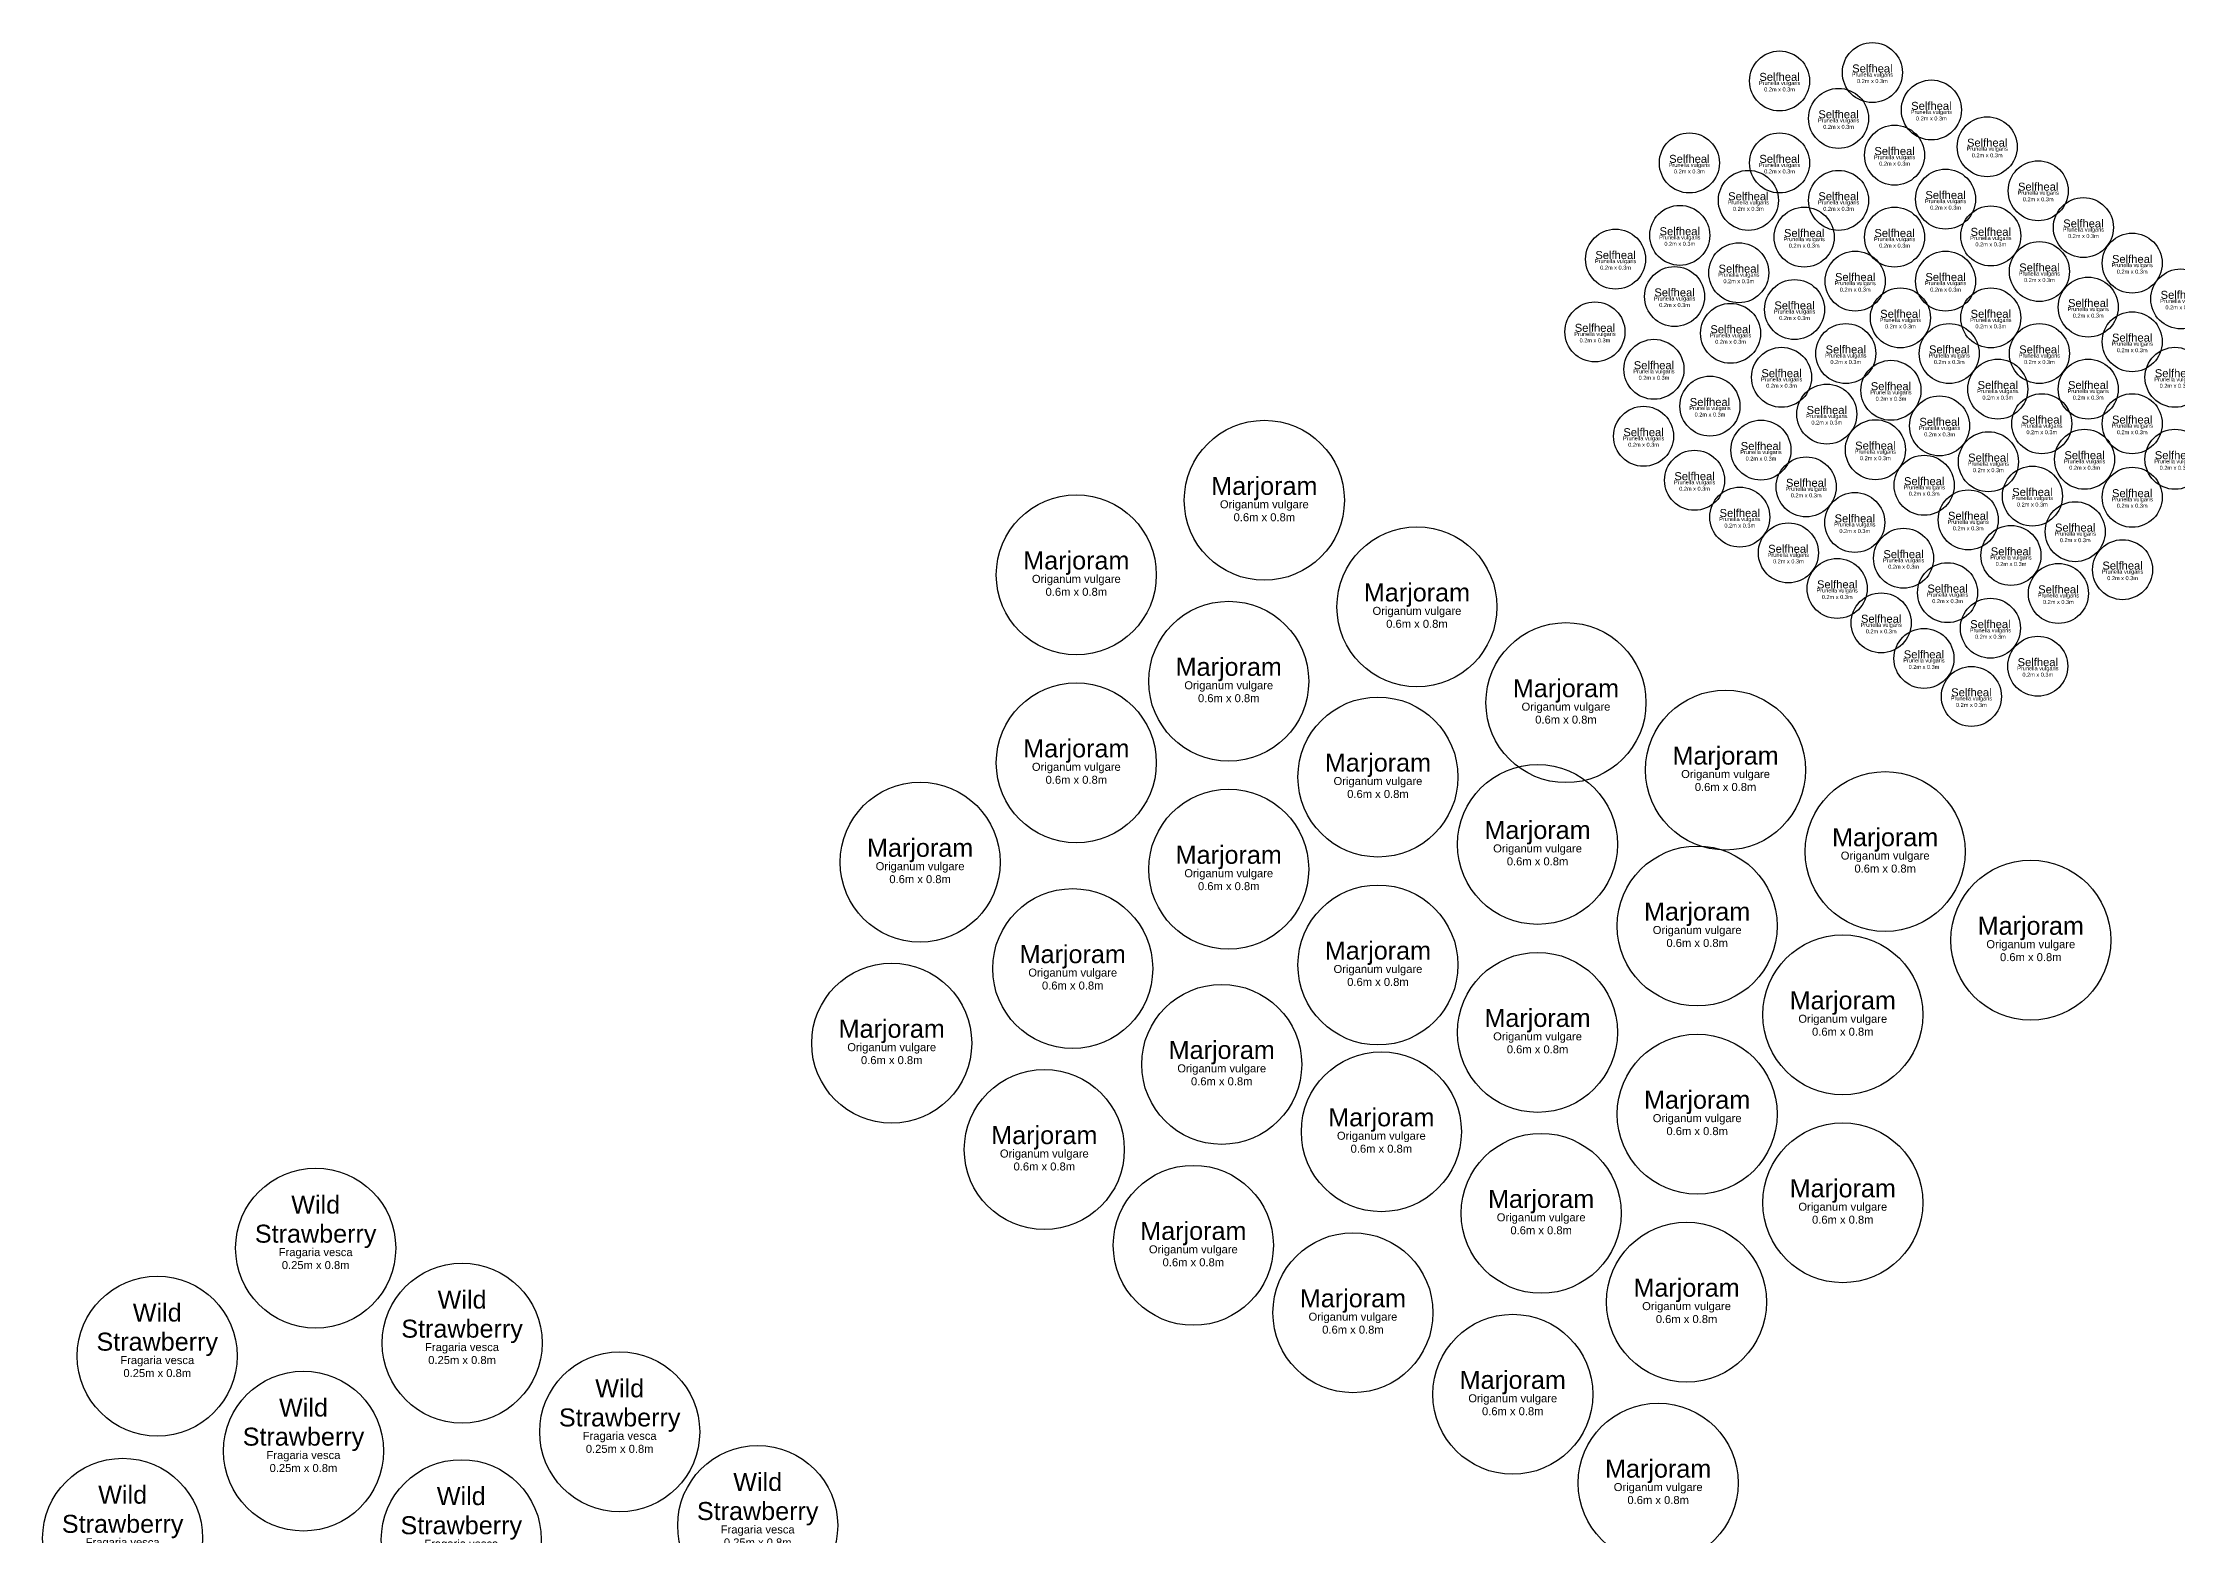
# Model space of a CAD drawing. Header units: metres. Extents: x -13.6 to 49.6, y 0.9 to 36.7.
# Drawn here: x -8.86 to 1.81, y 15.16 to 22.63 of the extents above; entities that cross this region are included whole.
import ezdxf

# ---------------------------------------------------------------- set-up
doc = ezdxf.new("R2010")
doc.units = ezdxf.units.M
doc.layers.add('Plant - Perennial', color=3, linetype='Continuous', lineweight=25, true_color=0x00ff00)
doc.styles.add('textstyle111', font='')
doc.styles.add('textstyle112', font='')
doc.styles.add('textstyle123', font='')
doc.styles.add('textstyle124', font='')
doc.styles.add('textstyle67', font='')
doc.styles.add('textstyle68', font='')
doc.styles.get('textstyle111').set_extended_font_data('Arial')
doc.styles.get('textstyle112').set_extended_font_data('Arial')
doc.styles.get('textstyle123').set_extended_font_data('Arial')
doc.styles.get('textstyle124').set_extended_font_data('Arial')
doc.styles.get('textstyle67').set_extended_font_data('Arial')
doc.styles.get('textstyle68').set_extended_font_data('Arial')

# ---------------------------------------------------------------- blocks, each defined once
blk = doc.blocks.new('Perennial - Origanum vulgare')
at = {"layer": 'Plant - Perennial'}
blk.add_circle((0, 0), 0.4, dxfattribs=at)
at = {"layer": 'Plant - Perennial', "insert": (0, 0), "line_spacing_factor": 0.971628}
for s, char_height, attachment_point, style in [('\\c32767;Marjoram', 0.09, 8, 'textstyle112'), ('\\c32767;Origanum vulgare\\P0.6m x 0.8m', 0.04, 2, 'textstyle111')]:
    blk.add_mtext(s, dxfattribs=dict(at, char_height=char_height, attachment_point=attachment_point, style=style))
blk = doc.blocks.new('Perennial - Fragaria vesca')
at = {"layer": 'Plant - Perennial'}
blk.add_circle((0, 0), 0.4, dxfattribs=at)
at = {"layer": 'Plant - Perennial', "insert": (0, 0), "line_spacing_factor": 0.971628}
for s, char_height, attachment_point, style in [('\\c32767;Wild\\PStrawberry', 0.09, 8, 'textstyle68'), ('\\c32767;Fragaria vesca\\P0.25m x 0.8m', 0.04, 2, 'textstyle67')]:
    blk.add_mtext(s, dxfattribs=dict(at, char_height=char_height, attachment_point=attachment_point, style=style))
blk = doc.blocks.new('Perennial - Prunella vulgaris')
at = {"layer": 'Plant - Perennial'}
blk.add_circle((0, 0), 0.15, dxfattribs=at)
at = {"layer": 'Plant - Perennial', "insert": (0, 0), "line_spacing_factor": 0.971628}
for s, char_height, attachment_point, style in [('\\c32767;Prunella vulgaris\\P0.2m x 0.3m', 0.02, 2, 'textstyle123'), ('\\c32767;Selfheal', 0.04, 8, 'textstyle124')]:
    blk.add_mtext(s, dxfattribs=dict(at, char_height=char_height, attachment_point=attachment_point, style=style))

msp = doc.modelspace()

# ---------------------------------------------------------------- block references
at = {"layer": 'Plant - Perennial'}
for name, p in [('Perennial - Prunella vulgaris', (0.283, 22.479)), ('Perennial - Prunella vulgaris', (-0.181, 22.437)), ('Perennial - Prunella vulgaris', (0.578, 22.292)), ('Perennial - Prunella vulgaris', (0.114, 22.25)), ('Perennial - Prunella vulgaris', (0.394, 22.066)), ('Perennial - Prunella vulgaris', (0.857, 22.108)), ('Perennial - Prunella vulgaris', (-0.632, 22.027)), ('Perennial - Prunella vulgaris', (-0.181, 22.027)), ('Perennial - Prunella vulgaris', (-0.337, 21.84)), ('Perennial - Prunella vulgaris', (0.114, 21.84)), ('Perennial - Prunella vulgaris', (0.649, 21.846)), ('Perennial - Prunella vulgaris', (1.112, 21.888)), ('Perennial - Prunella vulgaris', (-0.68, 21.665)), ('Perennial - Prunella vulgaris', (-0.058, 21.656)), ('Perennial - Prunella vulgaris', (0.394, 21.656)), ('Perennial - Prunella vulgaris', (0.875, 21.662)), ('Perennial - Prunella vulgaris', (1.338, 21.704)), ('Perennial - Prunella vulgaris', (-1.001, 21.546)), ('Perennial - Prunella vulgaris', (1.582, 21.526)), ('Perennial - Prunella vulgaris', (-0.385, 21.478)), ('Perennial - Prunella vulgaris', (0.197, 21.436)), ('Perennial - Prunella vulgaris', (0.649, 21.436)), ('Perennial - Prunella vulgaris', (1.118, 21.484)), ('Perennial - Prunella vulgaris', (-0.706, 21.359)), ('Perennial - Prunella vulgaris', (1.362, 21.306)), ('Perennial - Prunella vulgaris', (1.825, 21.347)), ('Perennial - Prunella vulgaris', (-0.106, 21.294)), ('Perennial - Prunella vulgaris', (0.423, 21.252)), ('Perennial - Prunella vulgaris', (0.875, 21.252)), ('Perennial - Prunella vulgaris', (-1.104, 21.182)), ('Perennial - Prunella vulgaris', (-0.426, 21.175)), ('Perennial - Prunella vulgaris', (1.582, 21.133)), ('Perennial - Prunella vulgaris', (-0.809, 20.995)), ('Perennial - Prunella vulgaris', (0.15, 21.074)), ('Perennial - Prunella vulgaris', (0.667, 21.074)), ('Perennial - Prunella vulgaris', (1.118, 21.074)), ('Perennial - Prunella vulgaris', (-0.171, 20.955)), ('Perennial - Prunella vulgaris', (0.376, 20.89)), ('Perennial - Prunella vulgaris', (0.91, 20.896)), ('Perennial - Prunella vulgaris', (1.362, 20.896)), ('Perennial - Prunella vulgaris', (1.796, 20.955)), ('Perennial - Prunella vulgaris', (-0.529, 20.811)), ('Perennial - Prunella vulgaris', (0.055, 20.771)), ('Perennial - Prunella vulgaris', (0.619, 20.712)), ('Perennial - Prunella vulgaris', (1.13, 20.723)), ('Perennial - Prunella vulgaris', (1.582, 20.723)), ('Perennial - Origanum vulgare', (-2.757, 20.34)), ('Perennial - Prunella vulgaris', (-0.861, 20.66)), ('Perennial - Prunella vulgaris', (-0.274, 20.591)), ('Perennial - Prunella vulgaris', (0.298, 20.593)), ('Perennial - Prunella vulgaris', (0.863, 20.533)), ('Perennial - Prunella vulgaris', (1.344, 20.545)), ('Perennial - Prunella vulgaris', (1.796, 20.545)), ('Perennial - Prunella vulgaris', (-0.606, 20.44)), ('Perennial - Prunella vulgaris', (-0.048, 20.407)), ('Perennial - Prunella vulgaris', (0.542, 20.415)), ('Perennial - Prunella vulgaris', (1.083, 20.361)), ('Perennial - Prunella vulgaris', (1.582, 20.355)), ('Perennial - Prunella vulgaris', (-0.38, 20.256)), ('Perennial - Prunella vulgaris', (0.762, 20.242)), ('Perennial - Origanum vulgare', (-3.697, 19.967)), ('Perennial - Prunella vulgaris', (0.195, 20.229)), ('Perennial - Prunella vulgaris', (1.297, 20.183)), ('Perennial - Origanum vulgare', (-1.994, 19.807)), ('Perennial - Prunella vulgaris', (-0.137, 20.077)), ('Perennial - Prunella vulgaris', (0.439, 20.05)), ('Perennial - Prunella vulgaris', (0.976, 20.064)), ('Perennial - Prunella vulgaris', (1.534, 19.993)), ('Perennial - Prunella vulgaris', (0.107, 19.899)), ('Perennial - Prunella vulgaris', (0.659, 19.878)), ('Perennial - Prunella vulgaris', (1.213, 19.874)), ('Perennial - Prunella vulgaris', (0.327, 19.727)), ('Perennial - Origanum vulgare', (-2.935, 19.435)), ('Perennial - Prunella vulgaris', (0.873, 19.7)), ('Perennial - Origanum vulgare', (-1.249, 19.328)), ('Perennial - Prunella vulgaris', (0.541, 19.549)), ('Perennial - Prunella vulgaris', (1.11, 19.51)), ('Perennial - Origanum vulgare', (-3.697, 19.027)), ('Perennial - Prunella vulgaris', (0.778, 19.359)), ('Perennial - Origanum vulgare', (-2.189, 18.956)), ('Perennial - Origanum vulgare', (-0.451, 18.991)), ('Perennial - Origanum vulgare', (-1.391, 18.619)), ('Perennial - Origanum vulgare', (-4.478, 18.53)), ('Perennial - Origanum vulgare', (-2.935, 18.495)), ('Perennial - Origanum vulgare', (0.347, 18.583)), ('Perennial - Origanum vulgare', (-0.593, 18.211)), ('Perennial - Origanum vulgare', (1.075, 18.14)), ('Perennial - Origanum vulgare', (-3.715, 17.998)), ('Perennial - Origanum vulgare', (-2.189, 18.016)), ('Perennial - Origanum vulgare', (0.135, 17.767)), ('Perennial - Origanum vulgare', (-1.391, 17.679)), ('Perennial - Origanum vulgare', (-4.62, 17.625)), ('Perennial - Origanum vulgare', (-2.97, 17.519)), ('Perennial - Origanum vulgare', (-0.593, 17.27)), ('Perennial - Origanum vulgare', (-2.172, 17.182)), ('Perennial - Origanum vulgare', (-3.857, 17.093)), ('Perennial - Origanum vulgare', (0.135, 16.827)), ('Perennial - Origanum vulgare', (-1.373, 16.774)), ('Perennial - Fragaria vesca', (-7.5, 16.6)), ('Perennial - Origanum vulgare', (-3.112, 16.614)), ('Perennial - Origanum vulgare', (-2.314, 16.277)), ('Perennial - Origanum vulgare', (-0.646, 16.33)), ('Perennial - Fragaria vesca', (-8.292, 16.06)), ('Perennial - Fragaria vesca', (-6.768, 16.125)), ('Perennial - Origanum vulgare', (-1.515, 15.869)), ('Perennial - Fragaria vesca', (-5.98, 15.681)), ('Perennial - Fragaria vesca', (-7.561, 15.585)), ('Perennial - Origanum vulgare', (-0.788, 15.425)), ('Perennial - Fragaria vesca', (-5.29, 15.213)), ('Perennial - Fragaria vesca', (-8.465, 15.149)), ('Perennial - Fragaria vesca', (-6.772, 15.142))]:
    msp.add_blockref(name, p, dxfattribs=at)

doc.saveas('drawing.dxf')
